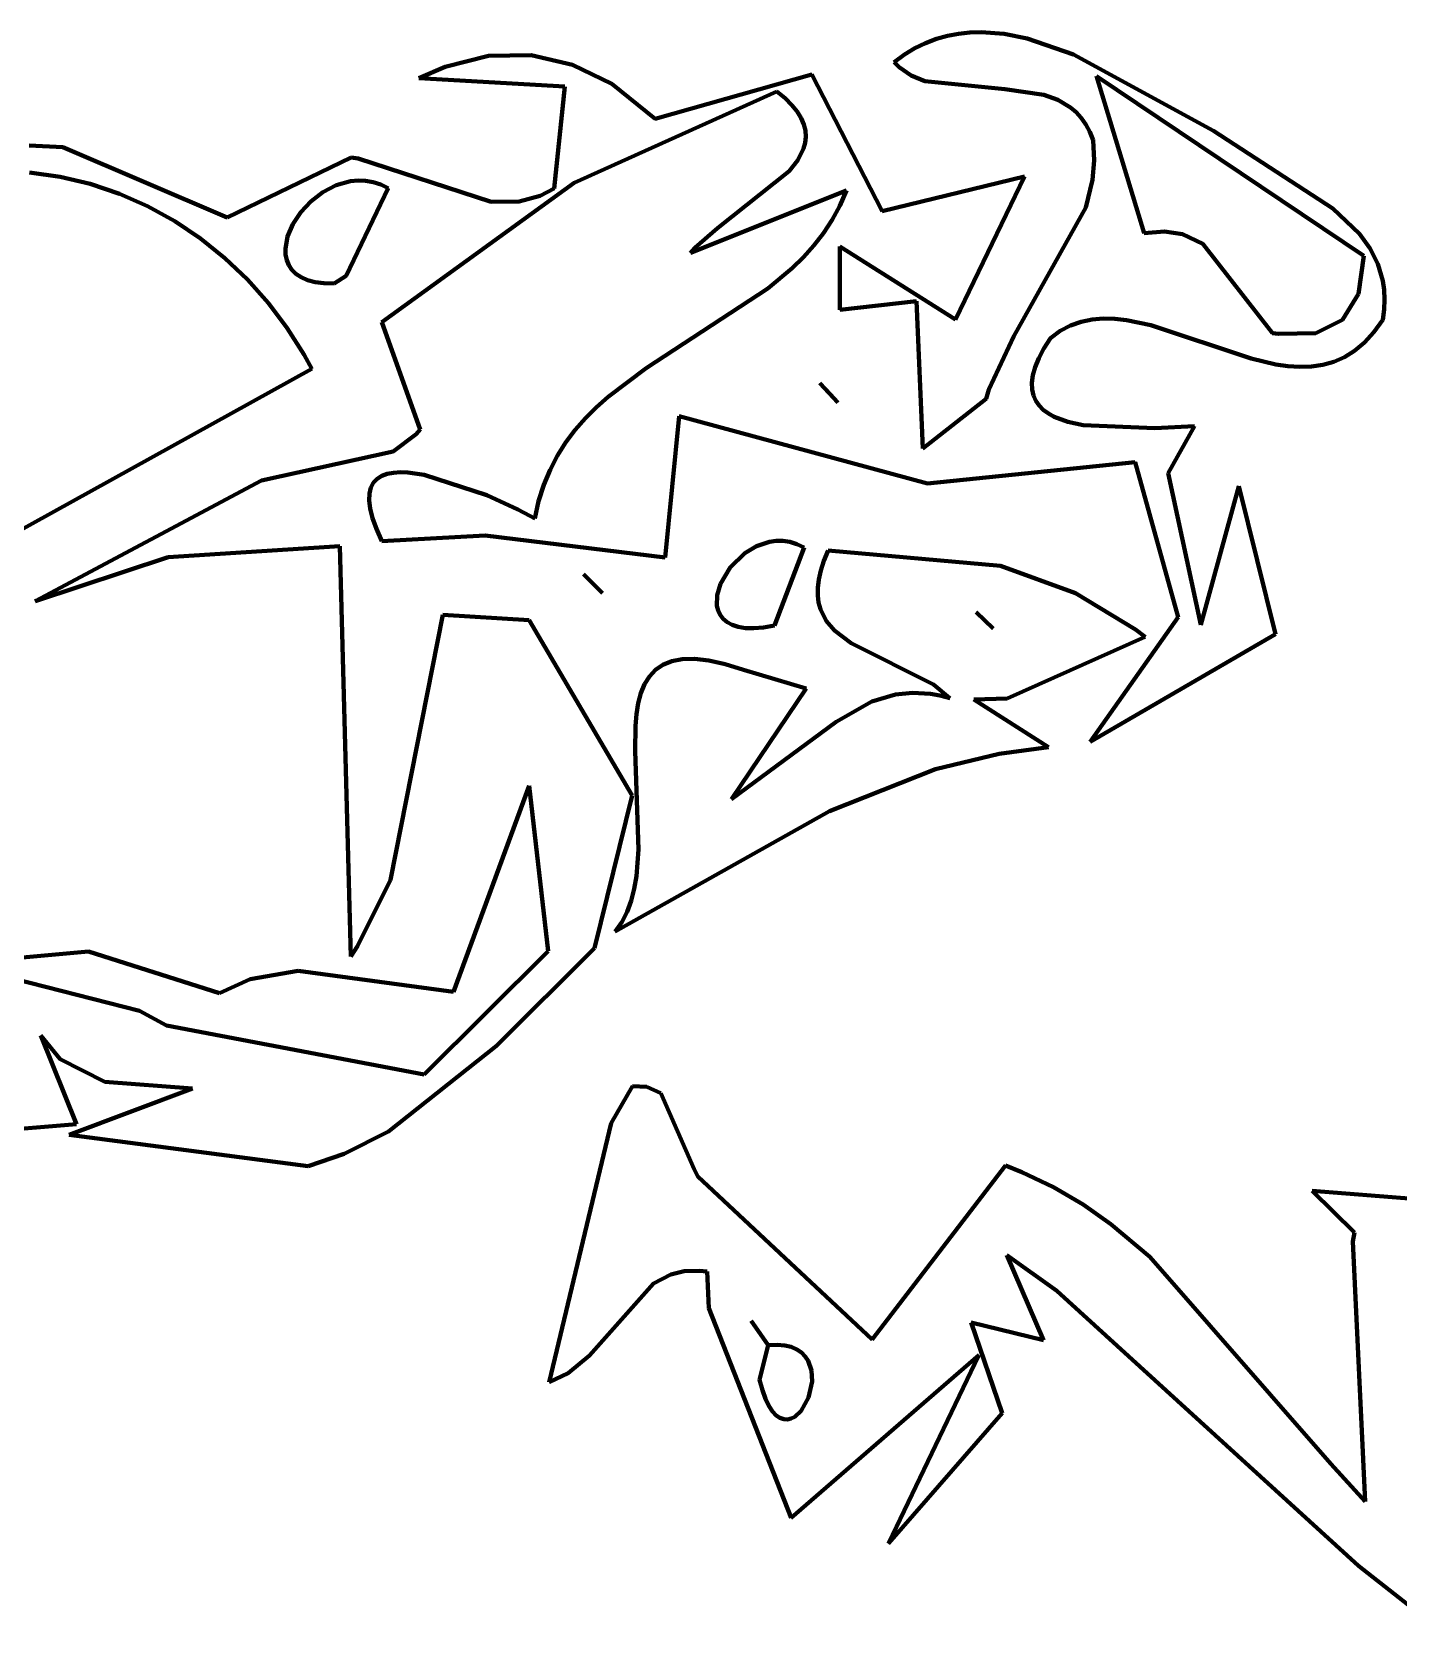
# Model space of a CAD drawing. Header units: millimetres. Extents: x 0 to 10.4, y 0 to 8.2.
# Drawn here: x 9.179 to 9.669, y 7.212 to 7.789 of the extents above; entities that cross this region are included whole.
import ezdxf

# ---------------------------------------------------------------- set-up
doc = ezdxf.new("R2010")
doc.units = ezdxf.units.MM
for name, color, linetype, lineweight in [('color#000000ff', 7, 'CONTINUOUS', 100), ('color#929292ff', 7, 'CONTINUOUS', 100), ('color#ffffffff', 7, 'CONTINUOUS', 100)]:
    doc.layers.add(name, color=color, linetype=linetype, lineweight=lineweight)

msp = doc.modelspace()

# ---------------------------------------------------------------- linework, layer by layer
at = {"layer": 'color#000000ff'}
for p, q in [((9.49526, 7.78322), (9.4991, 7.78509)), ((9.4991, 7.78509), (9.503, 7.78656)), ((9.503, 7.78656), (9.50695, 7.78767)), ((9.50695, 7.78767), (9.51094, 7.78843)), ((9.51094, 7.78843), (9.51498, 7.78886)), ((9.51498, 7.78886), (9.51905, 7.78897)), ((9.51905, 7.78897), (9.52727, 7.78834)), ((9.52727, 7.78834), (9.53555, 7.78669)), ((9.53555, 7.78669), (9.55215, 7.78096)), ((9.32688, 7.7766), (9.34249, 7.78047)), ((9.34249, 7.78047), (9.35778, 7.78068)), ((9.35778, 7.78068), (9.37255, 7.77732)), ((9.48777, 7.77823), (9.49148, 7.78094)), ((9.48967, 7.77638), (9.48777, 7.77823)), ((9.49148, 7.78094), (9.49526, 7.78322)), ((9.55215, 7.78096), (9.6023, 7.75356)), ((9.31744, 7.77247), (9.32688, 7.7766)), ((9.36982, 7.76951), (9.31744, 7.77247)), ((9.37255, 7.77732), (9.3866, 7.77051)), ((9.40222, 7.7579), (9.45833, 7.77386)), ((9.45833, 7.77386), (9.48357, 7.7248)), ((9.49395, 7.77346), (9.48967, 7.77638)), ((9.49879, 7.77146), (9.49395, 7.77346)), ((9.56035, 7.77325), (9.57747, 7.71695)), ((9.65614, 7.7088), (9.56035, 7.77325)), ((9.36602, 7.73294), (9.36982, 7.76951)), ((9.44575, 7.76775), (9.37315, 7.73497)), ((9.3866, 7.77051), (9.40222, 7.7579)), ((9.44872, 7.76528), (9.44575, 7.76775)), ((9.52744, 7.76851), (9.49879, 7.77146)), ((9.5415, 7.7665), (9.52744, 7.76851)), ((9.54651, 7.76468), (9.5415, 7.7665)), ((9.45116, 7.76287), (9.44872, 7.76528)), ((9.45308, 7.7605), (9.45116, 7.76287)), ((9.45451, 7.75819), (9.45308, 7.7605)), ((9.55099, 7.76198), (9.54651, 7.76468)), ((9.55301, 7.76025), (9.55099, 7.76198)), ((9.55484, 7.75823), (9.55301, 7.76025)), ((9.45549, 7.75591), (9.45451, 7.75819)), ((9.45604, 7.75369), (9.45549, 7.75591)), ((9.5565, 7.75591), (9.55484, 7.75823)), ((9.55794, 7.75325), (9.5565, 7.75591)), ((9.45538, 7.74724), (9.45595, 7.74935)), ((9.45595, 7.74935), (9.45618, 7.7515)), ((9.45618, 7.7515), (9.45604, 7.75369)), ((9.55918, 7.75023), (9.55794, 7.75325)), ((9.55954, 7.74303), (9.55918, 7.75023)), ((9.6023, 7.75356), (9.64509, 7.7258)), ((9.17784, 7.7484), (9.18985, 7.74771)), ((9.18985, 7.74771), (9.24882, 7.72257)), ((9.24882, 7.72257), (9.29322, 7.74409)), ((9.29322, 7.74409), (9.29572, 7.74366)), ((9.29572, 7.74366), (9.34341, 7.72819)), ((9.4502, 7.73913), (9.45331, 7.74312)), ((9.45331, 7.74312), (9.45538, 7.74724)), ((9.55894, 7.7361), (9.55954, 7.74303)), ((9.18891, 7.73716), (9.17789, 7.73867)), ((9.19969, 7.73461), (9.18891, 7.73716)), ((9.42454, 7.71873), (9.4502, 7.73913)), ((9.48357, 7.7248), (9.53454, 7.7373)), ((9.53454, 7.7373), (9.50981, 7.68594)), ((9.21016, 7.73106), (9.19969, 7.73461)), ((9.28307, 7.73164), (9.27879, 7.72832)), ((9.28786, 7.73414), (9.28307, 7.73164)), ((9.29301, 7.73558), (9.28786, 7.73414)), ((9.29138, 7.70159), (9.3065, 7.73305)), ((9.29567, 7.73583), (9.29301, 7.73558)), ((9.29837, 7.73573), (9.29567, 7.73583)), ((9.30109, 7.73525), (9.29837, 7.73573)), ((9.3038, 7.73437), (9.30109, 7.73525)), ((9.3065, 7.73305), (9.3038, 7.73437)), ((9.37315, 7.73497), (9.30416, 7.68498)), ((9.36099, 7.73037), (9.36602, 7.73294)), ((9.4708, 7.73218), (9.41487, 7.70984)), ((9.46841, 7.72676), (9.4708, 7.73218)), ((9.5565, 7.72614), (9.55894, 7.7361)), ((9.22027, 7.72657), (9.21016, 7.73106)), ((9.22998, 7.7212), (9.22027, 7.72657)), ((9.27879, 7.72832), (9.27517, 7.7244)), ((9.34341, 7.72819), (9.35346, 7.72828)), ((9.35346, 7.72828), (9.36099, 7.73037)), ((9.46563, 7.72169), (9.46841, 7.72676)), ((9.53067, 7.67997), (9.5565, 7.72614)), ((9.64509, 7.7258), (9.65459, 7.71668)), ((9.23921, 7.71499), (9.22998, 7.7212)), ((9.27234, 7.72011), (9.27046, 7.71568)), ((9.27517, 7.7244), (9.27234, 7.72011)), ((9.46249, 7.71694), (9.46563, 7.72169)), ((9.24791, 7.708), (9.23921, 7.71499)), ((9.27046, 7.71568), (9.26967, 7.71133)), ((9.41642, 7.71162), (9.42454, 7.71873)), ((9.45904, 7.71248), (9.46249, 7.71694)), ((9.57747, 7.71695), (9.58476, 7.71755)), ((9.58476, 7.71755), (9.59116, 7.71655)), ((9.59116, 7.71655), (9.59851, 7.71315)), ((9.65459, 7.71668), (9.6583, 7.71155)), ((9.26967, 7.71133), (9.26972, 7.70926)), ((9.26972, 7.70926), (9.27011, 7.7073)), ((9.41487, 7.70984), (9.41642, 7.71162)), ((9.45529, 7.7083), (9.45904, 7.71248)), ((9.46839, 7.71221), (9.46832, 7.68941)), ((9.50981, 7.68594), (9.46839, 7.71221)), ((9.59851, 7.71315), (9.62341, 7.6811)), ((9.65422, 7.69514), (9.65614, 7.7088)), ((9.6583, 7.71155), (9.66113, 7.70596)), ((9.25604, 7.70029), (9.24791, 7.708)), ((9.27011, 7.7073), (9.27084, 7.70547)), ((9.27084, 7.70547), (9.27193, 7.70381)), ((9.27193, 7.70381), (9.2734, 7.70234)), ((9.44261, 7.69704), (9.45128, 7.70434)), ((9.45128, 7.70434), (9.45529, 7.7083)), ((9.66113, 7.70596), (9.66294, 7.69985)), ((9.26354, 7.69189), (9.25604, 7.70029)), ((9.2734, 7.70234), (9.27527, 7.7011)), ((9.27527, 7.7011), (9.27756, 7.7001)), ((9.27756, 7.7001), (9.28029, 7.69938)), ((9.28029, 7.69938), (9.28347, 7.69897)), ((9.28347, 7.69897), (9.28712, 7.6989)), ((9.28712, 7.6989), (9.29138, 7.70159)), ((9.39892, 7.66856), (9.44261, 7.69704)), ((9.66294, 7.69985), (9.66341, 7.69658)), ((9.27034, 7.68288), (9.26354, 7.69189)), ((9.46832, 7.68941), (9.49586, 7.69258)), ((9.49586, 7.69258), (9.49805, 7.63976)), ((9.64849, 7.68592), (9.65422, 7.69514)), ((9.66341, 7.69658), (9.66358, 7.69316)), ((9.66358, 7.69316), (9.66342, 7.68958)), ((9.55874, 7.686), (9.55482, 7.68518)), ((9.56278, 7.68634), (9.55874, 7.686)), ((9.56692, 7.68625), (9.56278, 7.68634)), ((9.57115, 7.68579), (9.56692, 7.68625)), ((9.57983, 7.68394), (9.57115, 7.68579)), ((9.63896, 7.68113), (9.64849, 7.68592)), ((9.66292, 7.68584), (9.65973, 7.68141)), ((9.66342, 7.68958), (9.66292, 7.68584)), ((9.2764, 7.67329), (9.27034, 7.68288)), ((9.30416, 7.68498), (9.31796, 7.6466)), ((9.52177, 7.66084), (9.53067, 7.67997)), ((9.54737, 7.6819), (9.54387, 7.67933)), ((9.55103, 7.68383), (9.54737, 7.6819)), ((9.55482, 7.68518), (9.55103, 7.68383)), ((9.61582, 7.67196), (9.57983, 7.68394)), ((9.62341, 7.6811), (9.62563, 7.68079)), ((9.62563, 7.68079), (9.63896, 7.68113)), ((9.65973, 7.68141), (9.65637, 7.67775)), ((9.54152, 7.67556), (9.5397, 7.6721)), ((9.54387, 7.67933), (9.54152, 7.67556)), ((9.65284, 7.67481), (9.64917, 7.67253)), ((9.65637, 7.67775), (9.65284, 7.67481)), ((9.13819, 7.59026), (9.27913, 7.6683)), ((9.27913, 7.6683), (9.2764, 7.67329)), ((9.38529, 7.65831), (9.39892, 7.66856)), ((9.5384, 7.66891), (9.53757, 7.666)), ((9.5397, 7.6721), (9.5384, 7.66891)), ((9.62465, 7.66988), (9.61582, 7.67196)), ((9.62897, 7.66927), (9.62465, 7.66988)), ((9.63321, 7.66901), (9.62897, 7.66927)), ((9.63737, 7.66915), (9.63321, 7.66901)), ((9.64142, 7.66975), (9.63737, 7.66915)), ((9.64536, 7.67086), (9.64142, 7.66975)), ((9.64917, 7.67253), (9.64536, 7.67086)), ((9.46121, 7.66317), (9.46498, 7.65911)), ((9.46762, 7.65627), (9.46121, 7.66317)), ((9.53757, 7.666), (9.53721, 7.66334)), ((9.53721, 7.66334), (9.53727, 7.66094)), ((9.38113, 7.65456), (9.38529, 7.65831)), ((9.46498, 7.65911), (9.46762, 7.65627)), ((9.49805, 7.63976), (9.52076, 7.6575)), ((9.52076, 7.6575), (9.52177, 7.66084)), ((9.53727, 7.66094), (9.53774, 7.65878)), ((9.53774, 7.65878), (9.53858, 7.65684)), ((9.53858, 7.65684), (9.53977, 7.65511)), ((9.37719, 7.65061), (9.38113, 7.65456)), ((9.41072, 7.65138), (9.4058, 7.60066)), ((9.49976, 7.62721), (9.41072, 7.65138)), ((9.53977, 7.65511), (9.54128, 7.65359)), ((9.54128, 7.65359), (9.54309, 7.65226)), ((9.54309, 7.65226), (9.54516, 7.65111)), ((9.54516, 7.65111), (9.55001, 7.6493)), ((9.31651, 7.64492), (9.30822, 7.63866)), ((9.31796, 7.6466), (9.31651, 7.64492)), ((9.37018, 7.64196), (9.37354, 7.64641)), ((9.37354, 7.64641), (9.37719, 7.65061)), ((9.55001, 7.6493), (9.55561, 7.64807)), ((9.55561, 7.64807), (9.58121, 7.64708)), ((9.58121, 7.64708), (9.59545, 7.64776)), ((9.59545, 7.64776), (9.58602, 7.63088)), ((9.36715, 7.6372), (9.37018, 7.64196)), ((9.30822, 7.63866), (9.26113, 7.62825)), ((9.36449, 7.63213), (9.36715, 7.6372)), ((9.57418, 7.6348), (9.49976, 7.62721)), ((9.58964, 7.57929), (9.57418, 7.6348)), ((9.26113, 7.62825), (9.17991, 7.58502)), ((9.30126, 7.62752), (9.30257, 7.62889)), ((9.30257, 7.62889), (9.30422, 7.62993)), ((9.30422, 7.62993), (9.30617, 7.63065)), ((9.30617, 7.63065), (9.30839, 7.63108)), ((9.30839, 7.63108), (9.31085, 7.63124)), ((9.31085, 7.63124), (9.31353, 7.63116)), ((9.31353, 7.63116), (9.31938, 7.63034)), ((9.31938, 7.63034), (9.34181, 7.62301)), ((9.36222, 7.6267), (9.36449, 7.63213)), ((9.58602, 7.63088), (9.59771, 7.57648)), ((9.29967, 7.62114), (9.29978, 7.62366)), ((9.29978, 7.62366), (9.30032, 7.62578)), ((9.30032, 7.62578), (9.30126, 7.62752)), ((9.34181, 7.62301), (9.35297, 7.61788)), ((9.36038, 7.6209), (9.36222, 7.6267)), ((9.59771, 7.57648), (9.61136, 7.62623)), ((9.61136, 7.62623), (9.62444, 7.57321)), ((9.30002, 7.61819), (9.29967, 7.62114)), ((9.30087, 7.61478), (9.30002, 7.61819)), ((9.35297, 7.61788), (9.35728, 7.61564)), ((9.359, 7.61469), (9.36038, 7.6209)), ((9.30225, 7.61091), (9.30087, 7.61478)), ((9.30418, 7.60654), (9.30225, 7.61091)), ((9.35728, 7.61564), (9.359, 7.61469)), ((9.22763, 7.60076), (9.28919, 7.60477)), ((9.28919, 7.60477), (9.29304, 7.45762)), ((9.3412, 7.6086), (9.30418, 7.60654)), ((9.4058, 7.60066), (9.3412, 7.6086)), ((9.4343, 7.60218), (9.43849, 7.6047)), ((9.43849, 7.6047), (9.44309, 7.60625)), ((9.44309, 7.60625), (9.44551, 7.60659)), ((9.44551, 7.60659), (9.44797, 7.60659)), ((9.44797, 7.60659), (9.45048, 7.60624)), ((9.45048, 7.60624), (9.453, 7.60549)), ((9.453, 7.60549), (9.45553, 7.60431)), ((9.17991, 7.58502), (9.22763, 7.60076)), ((9.4291, 7.59709), (9.4343, 7.60218)), ((9.45553, 7.60431), (9.44492, 7.57628)), ((9.46155, 7.59601), (9.46268, 7.59948)), ((9.46268, 7.59948), (9.46421, 7.60321)), ((9.46421, 7.60321), (9.52595, 7.59769)), ((9.37651, 7.59466), (9.38326, 7.5879)), ((9.38176, 7.5894), (9.37651, 7.59466)), ((9.42559, 7.59118), (9.4291, 7.59709)), ((9.46082, 7.5928), (9.46155, 7.59601)), ((9.52595, 7.59769), (9.55284, 7.58792)), ((9.38326, 7.5879), (9.38176, 7.5894)), ((9.42432, 7.58339), (9.42441, 7.58717)), ((9.42441, 7.58717), (9.42559, 7.59118)), ((9.46045, 7.58708), (9.46046, 7.58983)), ((9.46046, 7.58983), (9.46082, 7.5928)), ((9.55284, 7.58792), (9.57436, 7.57486)), ((9.42473, 7.58166), (9.42432, 7.58339)), ((9.42546, 7.58007), (9.42473, 7.58166)), ((9.46076, 7.58454), (9.46045, 7.58708)), ((9.46138, 7.58219), (9.46076, 7.58454)), ((9.46344, 7.57802), (9.46138, 7.58219)), ((9.30731, 7.48514), (9.32608, 7.58014)), ((9.32608, 7.58014), (9.35699, 7.57825)), ((9.35699, 7.57825), (9.39398, 7.51535)), ((9.42653, 7.57866), (9.42546, 7.58007)), ((9.42795, 7.57746), (9.42653, 7.57866)), ((9.42975, 7.5765), (9.42795, 7.57746)), ((9.43193, 7.5758), (9.42975, 7.5765)), ((9.43453, 7.5754), (9.43193, 7.5758)), ((9.441, 7.57561), (9.43755, 7.57533)), ((9.44492, 7.57628), (9.441, 7.57561)), ((9.46645, 7.57445), (9.46344, 7.57802)), ((9.51726, 7.58109), (9.52334, 7.57517)), ((9.52334, 7.57517), (9.51726, 7.58109)), ((9.55809, 7.53461), (9.58964, 7.57929)), ((9.43755, 7.57533), (9.43453, 7.5754)), ((9.47238, 7.56998), (9.46645, 7.57445)), ((9.5019, 7.55515), (9.47238, 7.56998)), ((9.57778, 7.57221), (9.52837, 7.55015)), ((9.62444, 7.57321), (9.55809, 7.53461)), ((9.57436, 7.57486), (9.57778, 7.57221)), ((9.40811, 7.56352), (9.4119, 7.56422)), ((9.4119, 7.56422), (9.41632, 7.5643)), ((9.41632, 7.5643), (9.42143, 7.56371)), ((9.40009, 7.55807), (9.40225, 7.5604)), ((9.40225, 7.5604), (9.40491, 7.56223)), ((9.40491, 7.56223), (9.40811, 7.56352)), ((9.42143, 7.56371), (9.42726, 7.56241)), ((9.42726, 7.56241), (9.43387, 7.56037)), ((9.43387, 7.56037), (9.45629, 7.5537)), ((9.39708, 7.55208), (9.39838, 7.55528)), ((9.39838, 7.55528), (9.40009, 7.55807)), ((9.45629, 7.5537), (9.42954, 7.51402)), ((9.50778, 7.55024), (9.5019, 7.55515)), ((9.3955, 7.54457), (9.39613, 7.54849)), ((9.39613, 7.54849), (9.39708, 7.55208)), ((9.46703, 7.54172), (9.47986, 7.54907)), ((9.47986, 7.54907), (9.4883, 7.55156)), ((9.4883, 7.55156), (9.49436, 7.55216)), ((9.49436, 7.55216), (9.50084, 7.55176)), ((9.50084, 7.55176), (9.50424, 7.55115)), ((9.50424, 7.55115), (9.50778, 7.55024)), ((9.52837, 7.55015), (9.51639, 7.54983)), ((9.51639, 7.54983), (9.54313, 7.5327)), ((9.39514, 7.54036), (9.3955, 7.54457)), ((9.42954, 7.51402), (9.46703, 7.54172)), ((9.39502, 7.53121), (9.39514, 7.54036)), ((9.3962, 7.496), (9.39502, 7.53121)), ((9.52547, 7.53032), (9.50269, 7.52475)), ((9.54313, 7.5327), (9.52547, 7.53032)), ((9.50269, 7.52475), (9.46462, 7.50977)), ((9.35702, 7.51878), (9.32992, 7.44498)), ((9.36378, 7.45956), (9.35702, 7.51878)), ((9.39398, 7.51535), (9.38043, 7.4606)), ((9.46462, 7.50977), (9.3878, 7.46664)), ((9.39547, 7.4864), (9.3962, 7.496)), ((9.29546, 7.4614), (9.30731, 7.48514)), ((9.3947, 7.48188), (9.39547, 7.4864)), ((9.3921, 7.47361), (9.39359, 7.4776)), ((9.39359, 7.4776), (9.3947, 7.48188)), ((9.39019, 7.46994), (9.3921, 7.47361)), ((9.3878, 7.46664), (9.39019, 7.46994)), ((9.29304, 7.45762), (9.29546, 7.4614)), ((9.38043, 7.4606), (9.34528, 7.42559)), ((9.1991, 7.45941), (9.16885, 7.45664)), ((9.24604, 7.44453), (9.1991, 7.45941)), ((9.31937, 7.41534), (9.36378, 7.45956)), ((9.16672, 7.45107), (9.21731, 7.43813)), ((9.25707, 7.44954), (9.24604, 7.44453)), ((9.27422, 7.45246), (9.25707, 7.44954)), ((9.32992, 7.44498), (9.27422, 7.45246)), ((9.21731, 7.43813), (9.22709, 7.43297)), ((9.22709, 7.43297), (9.31937, 7.41534)), ((9.18895, 7.42081), (9.18196, 7.42928)), ((9.18196, 7.42928), (9.19473, 7.39759)), ((9.34528, 7.42559), (9.30661, 7.39494)), ((9.20496, 7.41278), (9.18895, 7.42081)), ((9.19218, 7.39374), (9.23638, 7.41031)), ((9.23638, 7.41031), (9.20496, 7.41278)), ((9.38645, 7.39785), (9.39407, 7.41119)), ((9.39407, 7.41119), (9.39915, 7.41094)), ((9.39915, 7.41094), (9.40425, 7.40863)), ((9.40425, 7.40863), (9.41615, 7.38139)), ((9.19473, 7.39759), (9.10424, 7.38987)), ((9.36413, 7.30503), (9.38645, 7.39785)), ((9.27776, 7.3825), (9.19218, 7.39374)), ((9.30661, 7.39494), (9.29065, 7.38692)), ((9.29065, 7.38692), (9.27776, 7.3825)), ((9.41615, 7.38139), (9.41743, 7.37884)), ((9.47999, 7.32032), (9.52768, 7.38271)), ((9.52768, 7.38271), (9.53362, 7.38037)), ((9.53362, 7.38037), (9.54493, 7.37498)), ((9.41743, 7.37884), (9.47999, 7.32032)), ((9.54493, 7.37498), (9.55553, 7.36873)), ((9.65287, 7.35877), (9.63759, 7.37369)), ((9.63759, 7.37369), (9.6738, 7.37077)), ((9.55553, 7.36873), (9.56551, 7.36171)), ((9.56551, 7.36171), (9.57947, 7.34997)), ((9.65219, 7.35547), (9.65287, 7.35877)), ((9.54609, 7.3378), (9.52823, 7.35065)), ((9.52823, 7.35065), (9.5414, 7.32008)), ((9.65669, 7.26229), (9.65219, 7.35547)), ((9.41789, 7.34502), (9.41253, 7.3448)), ((9.42083, 7.34474), (9.41789, 7.34502)), ((9.57947, 7.34997), (9.64427, 7.27578)), ((9.40154, 7.34042), (9.37858, 7.31466)), ((9.40776, 7.34364), (9.40154, 7.34042)), ((9.41253, 7.3448), (9.40776, 7.34364)), ((9.42144, 7.33163), (9.42083, 7.34474)), ((9.6542, 7.23921), (9.54609, 7.3378)), ((9.45089, 7.25639), (9.42144, 7.33163)), ((9.44103, 7.32067), (9.43658, 7.327)), ((9.43658, 7.327), (9.43714, 7.32621)), ((9.43714, 7.32621), (9.4427, 7.31829)), ((9.5414, 7.32008), (9.51548, 7.32651)), ((9.51548, 7.32651), (9.52657, 7.29397)), ((9.4427, 7.31829), (9.43958, 7.30593)), ((9.4427, 7.31829), (9.44103, 7.32067)), ((9.44585, 7.31847), (9.4427, 7.31829)), ((9.44859, 7.31826), (9.44585, 7.31847)), ((9.45095, 7.3177), (9.44859, 7.31826)), ((9.45296, 7.31683), (9.45095, 7.3177)), ((9.45461, 7.3157), (9.45296, 7.31683)), ((9.37858, 7.31466), (9.37098, 7.30829)), ((9.5182, 7.3147), (9.45089, 7.25639)), ((9.45595, 7.31433), (9.45461, 7.3157)), ((9.45698, 7.31277), (9.45595, 7.31433)), ((9.45819, 7.30921), (9.45698, 7.31277)), ((9.48578, 7.24724), (9.5182, 7.3147)), ((9.37098, 7.30829), (9.36413, 7.30503)), ((9.43958, 7.30593), (9.44061, 7.30217)), ((9.45716, 7.29956), (9.4584, 7.30533)), ((9.4584, 7.30533), (9.45819, 7.30921)), ((9.44061, 7.30217), (9.44174, 7.29905)), ((9.44174, 7.29905), (9.44295, 7.29654)), ((9.4545, 7.29477), (9.45716, 7.29956)), ((9.44295, 7.29654), (9.44423, 7.29459)), ((9.44423, 7.29459), (9.44555, 7.29317)), ((9.44555, 7.29317), (9.4469, 7.29224)), ((9.45218, 7.29263), (9.4545, 7.29477)), ((9.52657, 7.29397), (9.48578, 7.24724)), ((9.4469, 7.29224), (9.44825, 7.29176)), ((9.44825, 7.29176), (9.4496, 7.29169)), ((9.4496, 7.29169), (9.45091, 7.29199)), ((9.45091, 7.29199), (9.45218, 7.29263)), ((9.64427, 7.27578), (9.65669, 7.26229)), ((9.68878, 7.212), (9.6542, 7.23921))]:
    msp.add_line(p, q, dxfattribs=at)
at = {"layer": 'color#929292ff'}
for p, q in [((9.51726, 7.58109), (9.52334, 7.57517)), ((9.52334, 7.57517), (9.51726, 7.58109)), ((9.32992, 7.44498), (9.35702, 7.51878)), ((9.35702, 7.51878), (9.36378, 7.45956)), ((9.16885, 7.45664), (9.1991, 7.45941)), ((9.1991, 7.45941), (9.24604, 7.44453)), ((9.36378, 7.45956), (9.31937, 7.41534)), ((9.21731, 7.43813), (9.16672, 7.45107)), ((9.24604, 7.44453), (9.25707, 7.44954)), ((9.25707, 7.44954), (9.27422, 7.45246)), ((9.27422, 7.45246), (9.32992, 7.44498)), ((9.22709, 7.43297), (9.21731, 7.43813)), ((9.31937, 7.41534), (9.22709, 7.43297)), ((9.43714, 7.32621), (9.43658, 7.327)), ((9.43658, 7.327), (9.44103, 7.32067)), ((9.4427, 7.31829), (9.43714, 7.32621)), ((9.43958, 7.30593), (9.4427, 7.31829)), ((9.44103, 7.32067), (9.4427, 7.31829)), ((9.4427, 7.31829), (9.44585, 7.31847)), ((9.44585, 7.31847), (9.44859, 7.31826)), ((9.44859, 7.31826), (9.45095, 7.3177)), ((9.45095, 7.3177), (9.45296, 7.31683)), ((9.45296, 7.31683), (9.45461, 7.3157)), ((9.45461, 7.3157), (9.45595, 7.31433)), ((9.45595, 7.31433), (9.45698, 7.31277)), ((9.45698, 7.31277), (9.45819, 7.30921)), ((9.44061, 7.30217), (9.43958, 7.30593)), ((9.4584, 7.30533), (9.45716, 7.29956)), ((9.45819, 7.30921), (9.4584, 7.30533)), ((9.44174, 7.29905), (9.44061, 7.30217)), ((9.44295, 7.29654), (9.44174, 7.29905)), ((9.45716, 7.29956), (9.4545, 7.29477)), ((9.44423, 7.29459), (9.44295, 7.29654)), ((9.44555, 7.29317), (9.44423, 7.29459)), ((9.4469, 7.29224), (9.44555, 7.29317)), ((9.4545, 7.29477), (9.45218, 7.29263)), ((9.44825, 7.29176), (9.4469, 7.29224)), ((9.4496, 7.29169), (9.44825, 7.29176)), ((9.45091, 7.29199), (9.4496, 7.29169)), ((9.45218, 7.29263), (9.45091, 7.29199))]:
    msp.add_line(p, q, dxfattribs=at)
at = {"layer": 'color#ffffffff'}
for p, q in [((9.4991, 7.78509), (9.49526, 7.78322)), ((9.503, 7.78656), (9.4991, 7.78509)), ((9.50695, 7.78767), (9.503, 7.78656)), ((9.51094, 7.78843), (9.50695, 7.78767)), ((9.51498, 7.78886), (9.51094, 7.78843)), ((9.51905, 7.78897), (9.51498, 7.78886)), ((9.52727, 7.78834), (9.51905, 7.78897)), ((9.53555, 7.78669), (9.52727, 7.78834)), ((9.55215, 7.78096), (9.53555, 7.78669)), ((9.34249, 7.78047), (9.32688, 7.7766)), ((9.35778, 7.78068), (9.34249, 7.78047)), ((9.37255, 7.77732), (9.35778, 7.78068)), ((9.49148, 7.78094), (9.48777, 7.77823)), ((9.48777, 7.77823), (9.48967, 7.77638)), ((9.49526, 7.78322), (9.49148, 7.78094)), ((9.6023, 7.75356), (9.55215, 7.78096)), ((9.32688, 7.7766), (9.31744, 7.77247)), ((9.31744, 7.77247), (9.36982, 7.76951)), ((9.3866, 7.77051), (9.37255, 7.77732)), ((9.45833, 7.77386), (9.40222, 7.7579)), ((9.48357, 7.7248), (9.45833, 7.77386)), ((9.48967, 7.77638), (9.49395, 7.77346)), ((9.49395, 7.77346), (9.49879, 7.77146)), ((9.56035, 7.77325), (9.65614, 7.7088)), ((9.57747, 7.71695), (9.56035, 7.77325)), ((9.36982, 7.76951), (9.36602, 7.73294)), ((9.37315, 7.73497), (9.44575, 7.76775)), ((9.40222, 7.7579), (9.3866, 7.77051)), ((9.44575, 7.76775), (9.44872, 7.76528)), ((9.49879, 7.77146), (9.52744, 7.76851)), ((9.52744, 7.76851), (9.5415, 7.7665)), ((9.5415, 7.7665), (9.54651, 7.76468)), ((9.44872, 7.76528), (9.45116, 7.76287)), ((9.45116, 7.76287), (9.45308, 7.7605)), ((9.45308, 7.7605), (9.45451, 7.75819)), ((9.54651, 7.76468), (9.55099, 7.76198)), ((9.55099, 7.76198), (9.55301, 7.76025)), ((9.55301, 7.76025), (9.55484, 7.75823)), ((9.45451, 7.75819), (9.45549, 7.75591)), ((9.45549, 7.75591), (9.45604, 7.75369)), ((9.55484, 7.75823), (9.5565, 7.75591)), ((9.5565, 7.75591), (9.55794, 7.75325)), ((9.45595, 7.74935), (9.45538, 7.74724)), ((9.45618, 7.7515), (9.45595, 7.74935)), ((9.45604, 7.75369), (9.45618, 7.7515)), ((9.55794, 7.75325), (9.55918, 7.75023)), ((9.55918, 7.75023), (9.55954, 7.74303)), ((9.64509, 7.7258), (9.6023, 7.75356)), ((9.18985, 7.74771), (9.17784, 7.7484)), ((9.24882, 7.72257), (9.18985, 7.74771)), ((9.29322, 7.74409), (9.24882, 7.72257)), ((9.29572, 7.74366), (9.29322, 7.74409)), ((9.34341, 7.72819), (9.29572, 7.74366)), ((9.45331, 7.74312), (9.4502, 7.73913)), ((9.45538, 7.74724), (9.45331, 7.74312)), ((9.55954, 7.74303), (9.55894, 7.7361)), ((9.17789, 7.73867), (9.18891, 7.73716)), ((9.18891, 7.73716), (9.19969, 7.73461)), ((9.4502, 7.73913), (9.42454, 7.71873)), ((9.53454, 7.7373), (9.48357, 7.7248)), ((9.50981, 7.68594), (9.53454, 7.7373)), ((9.19969, 7.73461), (9.21016, 7.73106)), ((9.27879, 7.72832), (9.28307, 7.73164)), ((9.28307, 7.73164), (9.28786, 7.73414)), ((9.28786, 7.73414), (9.29301, 7.73558)), ((9.3065, 7.73305), (9.29138, 7.70159)), ((9.29301, 7.73558), (9.29567, 7.73583)), ((9.29567, 7.73583), (9.29837, 7.73573)), ((9.29837, 7.73573), (9.30109, 7.73525)), ((9.30109, 7.73525), (9.3038, 7.73437)), ((9.3038, 7.73437), (9.3065, 7.73305)), ((9.30416, 7.68498), (9.37315, 7.73497)), ((9.36602, 7.73294), (9.36099, 7.73037)), ((9.41487, 7.70984), (9.4708, 7.73218)), ((9.4708, 7.73218), (9.46841, 7.72676)), ((9.55894, 7.7361), (9.5565, 7.72614)), ((9.21016, 7.73106), (9.22027, 7.72657)), ((9.22027, 7.72657), (9.22998, 7.7212)), ((9.27517, 7.7244), (9.27879, 7.72832)), ((9.35346, 7.72828), (9.34341, 7.72819)), ((9.36099, 7.73037), (9.35346, 7.72828)), ((9.46841, 7.72676), (9.46563, 7.72169)), ((9.5565, 7.72614), (9.53067, 7.67997)), ((9.65459, 7.71668), (9.64509, 7.7258)), ((9.22998, 7.7212), (9.23921, 7.71499)), ((9.27046, 7.71568), (9.27234, 7.72011)), ((9.27234, 7.72011), (9.27517, 7.7244)), ((9.46563, 7.72169), (9.46249, 7.71694)), ((9.23921, 7.71499), (9.24791, 7.708)), ((9.26967, 7.71133), (9.27046, 7.71568)), ((9.42454, 7.71873), (9.41642, 7.71162)), ((9.46249, 7.71694), (9.45904, 7.71248)), ((9.58476, 7.71755), (9.57747, 7.71695)), ((9.59116, 7.71655), (9.58476, 7.71755)), ((9.59851, 7.71315), (9.59116, 7.71655)), ((9.6583, 7.71155), (9.65459, 7.71668)), ((9.26972, 7.70926), (9.26967, 7.71133)), ((9.27011, 7.7073), (9.26972, 7.70926)), ((9.41642, 7.71162), (9.41487, 7.70984)), ((9.45904, 7.71248), (9.45529, 7.7083)), ((9.46832, 7.68941), (9.46839, 7.71221)), ((9.46839, 7.71221), (9.50981, 7.68594)), ((9.62341, 7.6811), (9.59851, 7.71315)), ((9.65614, 7.7088), (9.65422, 7.69514)), ((9.66113, 7.70596), (9.6583, 7.71155)), ((9.24791, 7.708), (9.25604, 7.70029)), ((9.27084, 7.70547), (9.27011, 7.7073)), ((9.27193, 7.70381), (9.27084, 7.70547)), ((9.2734, 7.70234), (9.27193, 7.70381)), ((9.45128, 7.70434), (9.44261, 7.69704)), ((9.45529, 7.7083), (9.45128, 7.70434)), ((9.66294, 7.69985), (9.66113, 7.70596)), ((9.25604, 7.70029), (9.26354, 7.69189)), ((9.27527, 7.7011), (9.2734, 7.70234)), ((9.27756, 7.7001), (9.27527, 7.7011)), ((9.28029, 7.69938), (9.27756, 7.7001)), ((9.28347, 7.69897), (9.28029, 7.69938)), ((9.28712, 7.6989), (9.28347, 7.69897)), ((9.29138, 7.70159), (9.28712, 7.6989)), ((9.44261, 7.69704), (9.39892, 7.66856)), ((9.66341, 7.69658), (9.66294, 7.69985)), ((9.26354, 7.69189), (9.27034, 7.68288)), ((9.49586, 7.69258), (9.46832, 7.68941)), ((9.49805, 7.63976), (9.49586, 7.69258)), ((9.65422, 7.69514), (9.64849, 7.68592)), ((9.66358, 7.69316), (9.66341, 7.69658)), ((9.66342, 7.68958), (9.66358, 7.69316)), ((9.55482, 7.68518), (9.55874, 7.686)), ((9.55874, 7.686), (9.56278, 7.68634)), ((9.56278, 7.68634), (9.56692, 7.68625)), ((9.56692, 7.68625), (9.57115, 7.68579)), ((9.57115, 7.68579), (9.57983, 7.68394)), ((9.64849, 7.68592), (9.63896, 7.68113)), ((9.65973, 7.68141), (9.66292, 7.68584)), ((9.66292, 7.68584), (9.66342, 7.68958)), ((9.27034, 7.68288), (9.2764, 7.67329)), ((9.31796, 7.6466), (9.30416, 7.68498)), ((9.53067, 7.67997), (9.52177, 7.66084)), ((9.54387, 7.67933), (9.54737, 7.6819)), ((9.54737, 7.6819), (9.55103, 7.68383)), ((9.55103, 7.68383), (9.55482, 7.68518)), ((9.57983, 7.68394), (9.61582, 7.67196)), ((9.62563, 7.68079), (9.62341, 7.6811)), ((9.63896, 7.68113), (9.62563, 7.68079)), ((9.65637, 7.67775), (9.65973, 7.68141)), ((9.5397, 7.6721), (9.54152, 7.67556)), ((9.54152, 7.67556), (9.54387, 7.67933)), ((9.64917, 7.67253), (9.65284, 7.67481)), ((9.65284, 7.67481), (9.65637, 7.67775)), ((9.27913, 7.6683), (9.13819, 7.59026)), ((9.2764, 7.67329), (9.27913, 7.6683)), ((9.39892, 7.66856), (9.38529, 7.65831)), ((9.53757, 7.666), (9.5384, 7.66891)), ((9.5384, 7.66891), (9.5397, 7.6721)), ((9.61582, 7.67196), (9.62465, 7.66988)), ((9.62465, 7.66988), (9.62897, 7.66927)), ((9.62897, 7.66927), (9.63321, 7.66901)), ((9.63321, 7.66901), (9.63737, 7.66915)), ((9.63737, 7.66915), (9.64142, 7.66975)), ((9.64142, 7.66975), (9.64536, 7.67086)), ((9.64536, 7.67086), (9.64917, 7.67253)), ((9.46121, 7.66317), (9.46762, 7.65627)), ((9.46498, 7.65911), (9.46121, 7.66317)), ((9.53721, 7.66334), (9.53757, 7.666)), ((9.53727, 7.66094), (9.53721, 7.66334)), ((9.38529, 7.65831), (9.38113, 7.65456)), ((9.46762, 7.65627), (9.46498, 7.65911)), ((9.52076, 7.6575), (9.49805, 7.63976)), ((9.52177, 7.66084), (9.52076, 7.6575)), ((9.53774, 7.65878), (9.53727, 7.66094)), ((9.53858, 7.65684), (9.53774, 7.65878)), ((9.53977, 7.65511), (9.53858, 7.65684)), ((9.38113, 7.65456), (9.37719, 7.65061)), ((9.4058, 7.60066), (9.41072, 7.65138)), ((9.41072, 7.65138), (9.49976, 7.62721)), ((9.54128, 7.65359), (9.53977, 7.65511)), ((9.54309, 7.65226), (9.54128, 7.65359)), ((9.54516, 7.65111), (9.54309, 7.65226)), ((9.55001, 7.6493), (9.54516, 7.65111)), ((9.30822, 7.63866), (9.31651, 7.64492)), ((9.31651, 7.64492), (9.31796, 7.6466)), ((9.37354, 7.64641), (9.37018, 7.64196)), ((9.37719, 7.65061), (9.37354, 7.64641)), ((9.55561, 7.64807), (9.55001, 7.6493)), ((9.58121, 7.64708), (9.55561, 7.64807)), ((9.59545, 7.64776), (9.58121, 7.64708)), ((9.58602, 7.63088), (9.59545, 7.64776)), ((9.37018, 7.64196), (9.36715, 7.6372)), ((9.26113, 7.62825), (9.30822, 7.63866)), ((9.36715, 7.6372), (9.36449, 7.63213)), ((9.49976, 7.62721), (9.57418, 7.6348)), ((9.57418, 7.6348), (9.58964, 7.57929)), ((9.17991, 7.58502), (9.26113, 7.62825)), ((9.30257, 7.62889), (9.30126, 7.62752)), ((9.30422, 7.62993), (9.30257, 7.62889)), ((9.30617, 7.63065), (9.30422, 7.62993)), ((9.30839, 7.63108), (9.30617, 7.63065)), ((9.31085, 7.63124), (9.30839, 7.63108)), ((9.31353, 7.63116), (9.31085, 7.63124)), ((9.31938, 7.63034), (9.31353, 7.63116)), ((9.34181, 7.62301), (9.31938, 7.63034)), ((9.36449, 7.63213), (9.36222, 7.6267)), ((9.59771, 7.57648), (9.58602, 7.63088)), ((9.29978, 7.62366), (9.29967, 7.62114)), ((9.30032, 7.62578), (9.29978, 7.62366)), ((9.30126, 7.62752), (9.30032, 7.62578)), ((9.35297, 7.61788), (9.34181, 7.62301)), ((9.36222, 7.6267), (9.36038, 7.6209)), ((9.61136, 7.62623), (9.59771, 7.57648)), ((9.62444, 7.57321), (9.61136, 7.62623)), ((9.29967, 7.62114), (9.30002, 7.61819)), ((9.30002, 7.61819), (9.30087, 7.61478)), ((9.35728, 7.61564), (9.35297, 7.61788)), ((9.36038, 7.6209), (9.359, 7.61469)), ((9.30087, 7.61478), (9.30225, 7.61091)), ((9.30225, 7.61091), (9.30418, 7.60654)), ((9.359, 7.61469), (9.35728, 7.61564)), ((9.28919, 7.60477), (9.22763, 7.60076)), ((9.29304, 7.45762), (9.28919, 7.60477)), ((9.30418, 7.60654), (9.3412, 7.6086)), ((9.3412, 7.6086), (9.4058, 7.60066)), ((9.43849, 7.6047), (9.4343, 7.60218)), ((9.44309, 7.60625), (9.43849, 7.6047)), ((9.44551, 7.60659), (9.44309, 7.60625)), ((9.44797, 7.60659), (9.44551, 7.60659)), ((9.45048, 7.60624), (9.44797, 7.60659)), ((9.453, 7.60549), (9.45048, 7.60624)), ((9.45553, 7.60431), (9.453, 7.60549)), ((9.22763, 7.60076), (9.17991, 7.58502)), ((9.4343, 7.60218), (9.4291, 7.59709)), ((9.44492, 7.57628), (9.45553, 7.60431)), ((9.46268, 7.59948), (9.46155, 7.59601)), ((9.46421, 7.60321), (9.46268, 7.59948)), ((9.52595, 7.59769), (9.46421, 7.60321)), ((9.37651, 7.59466), (9.38176, 7.5894)), ((9.38326, 7.5879), (9.37651, 7.59466)), ((9.4291, 7.59709), (9.42559, 7.59118)), ((9.46155, 7.59601), (9.46082, 7.5928)), ((9.55284, 7.58792), (9.52595, 7.59769)), ((9.38176, 7.5894), (9.38326, 7.5879)), ((9.42441, 7.58717), (9.42432, 7.58339)), ((9.42559, 7.59118), (9.42441, 7.58717)), ((9.46046, 7.58983), (9.46045, 7.58708)), ((9.46082, 7.5928), (9.46046, 7.58983)), ((9.57436, 7.57486), (9.55284, 7.58792)), ((9.42432, 7.58339), (9.42473, 7.58166)), ((9.42473, 7.58166), (9.42546, 7.58007)), ((9.46045, 7.58708), (9.46076, 7.58454)), ((9.46076, 7.58454), (9.46138, 7.58219)), ((9.46138, 7.58219), (9.46344, 7.57802)), ((9.32608, 7.58014), (9.30731, 7.48514)), ((9.35699, 7.57825), (9.32608, 7.58014)), ((9.39398, 7.51535), (9.35699, 7.57825)), ((9.42546, 7.58007), (9.42653, 7.57866)), ((9.42653, 7.57866), (9.42795, 7.57746)), ((9.42795, 7.57746), (9.42975, 7.5765)), ((9.42975, 7.5765), (9.43193, 7.5758)), ((9.43193, 7.5758), (9.43453, 7.5754)), ((9.43755, 7.57533), (9.441, 7.57561)), ((9.441, 7.57561), (9.44492, 7.57628)), ((9.46344, 7.57802), (9.46645, 7.57445)), ((9.58964, 7.57929), (9.55809, 7.53461)), ((9.43453, 7.5754), (9.43755, 7.57533)), ((9.46645, 7.57445), (9.47238, 7.56998)), ((9.47238, 7.56998), (9.5019, 7.55515)), ((9.52837, 7.55015), (9.57778, 7.57221)), ((9.55809, 7.53461), (9.62444, 7.57321)), ((9.57778, 7.57221), (9.57436, 7.57486)), ((9.4119, 7.56422), (9.40811, 7.56352)), ((9.41632, 7.5643), (9.4119, 7.56422)), ((9.42143, 7.56371), (9.41632, 7.5643)), ((9.40225, 7.5604), (9.40009, 7.55807)), ((9.40491, 7.56223), (9.40225, 7.5604)), ((9.40811, 7.56352), (9.40491, 7.56223)), ((9.42726, 7.56241), (9.42143, 7.56371)), ((9.43387, 7.56037), (9.42726, 7.56241)), ((9.45629, 7.5537), (9.43387, 7.56037)), ((9.39838, 7.55528), (9.39708, 7.55208)), ((9.40009, 7.55807), (9.39838, 7.55528)), ((9.42954, 7.51402), (9.45629, 7.5537)), ((9.5019, 7.55515), (9.50778, 7.55024)), ((9.39613, 7.54849), (9.3955, 7.54457)), ((9.39708, 7.55208), (9.39613, 7.54849)), ((9.47986, 7.54907), (9.46703, 7.54172)), ((9.4883, 7.55156), (9.47986, 7.54907)), ((9.49436, 7.55216), (9.4883, 7.55156)), ((9.50084, 7.55176), (9.49436, 7.55216)), ((9.50424, 7.55115), (9.50084, 7.55176)), ((9.50778, 7.55024), (9.50424, 7.55115)), ((9.51639, 7.54983), (9.52837, 7.55015)), ((9.54313, 7.5327), (9.51639, 7.54983)), ((9.3955, 7.54457), (9.39514, 7.54036)), ((9.46703, 7.54172), (9.42954, 7.51402)), ((9.39514, 7.54036), (9.39502, 7.53121)), ((9.39502, 7.53121), (9.3962, 7.496)), ((9.50269, 7.52475), (9.52547, 7.53032)), ((9.52547, 7.53032), (9.54313, 7.5327)), ((9.46462, 7.50977), (9.50269, 7.52475)), ((9.38043, 7.4606), (9.39398, 7.51535)), ((9.3878, 7.46664), (9.46462, 7.50977)), ((9.3962, 7.496), (9.39547, 7.4864)), ((9.30731, 7.48514), (9.29546, 7.4614)), ((9.39547, 7.4864), (9.3947, 7.48188)), ((9.39359, 7.4776), (9.3921, 7.47361)), ((9.3947, 7.48188), (9.39359, 7.4776)), ((9.3921, 7.47361), (9.39019, 7.46994)), ((9.39019, 7.46994), (9.3878, 7.46664)), ((9.29546, 7.4614), (9.29304, 7.45762)), ((9.34528, 7.42559), (9.38043, 7.4606)), ((9.19473, 7.39759), (9.18196, 7.42928)), ((9.18196, 7.42928), (9.18895, 7.42081)), ((9.30661, 7.39494), (9.34528, 7.42559)), ((9.18895, 7.42081), (9.20496, 7.41278)), ((9.23638, 7.41031), (9.19218, 7.39374)), ((9.20496, 7.41278), (9.23638, 7.41031)), ((9.39407, 7.41119), (9.38645, 7.39785)), ((9.39915, 7.41094), (9.39407, 7.41119)), ((9.40425, 7.40863), (9.39915, 7.41094)), ((9.41615, 7.38139), (9.40425, 7.40863)), ((9.10424, 7.38987), (9.19473, 7.39759)), ((9.38645, 7.39785), (9.36413, 7.30503)), ((9.19218, 7.39374), (9.27776, 7.3825)), ((9.29065, 7.38692), (9.30661, 7.39494)), ((9.27776, 7.3825), (9.29065, 7.38692)), ((9.41743, 7.37884), (9.41615, 7.38139)), ((9.52768, 7.38271), (9.47999, 7.32032)), ((9.53362, 7.38037), (9.52768, 7.38271)), ((9.54493, 7.37498), (9.53362, 7.38037)), ((9.47999, 7.32032), (9.41743, 7.37884)), ((9.55553, 7.36873), (9.54493, 7.37498)), ((9.6738, 7.37077), (9.63759, 7.37369)), ((9.63759, 7.37369), (9.65287, 7.35877)), ((9.56551, 7.36171), (9.55553, 7.36873)), ((9.57947, 7.34997), (9.56551, 7.36171)), ((9.65287, 7.35877), (9.65219, 7.35547)), ((9.5414, 7.32008), (9.52823, 7.35065)), ((9.52823, 7.35065), (9.54609, 7.3378)), ((9.65219, 7.35547), (9.65669, 7.26229)), ((9.41253, 7.3448), (9.41789, 7.34502)), ((9.41789, 7.34502), (9.42083, 7.34474)), ((9.64427, 7.27578), (9.57947, 7.34997)), ((9.37858, 7.31466), (9.40154, 7.34042)), ((9.40154, 7.34042), (9.40776, 7.34364)), ((9.40776, 7.34364), (9.41253, 7.3448)), ((9.42083, 7.34474), (9.42144, 7.33163)), ((9.54609, 7.3378), (9.6542, 7.23921)), ((9.42144, 7.33163), (9.45089, 7.25639)), ((9.52657, 7.29397), (9.51548, 7.32651)), ((9.51548, 7.32651), (9.5414, 7.32008)), ((9.37098, 7.30829), (9.37858, 7.31466)), ((9.45089, 7.25639), (9.5182, 7.3147)), ((9.5182, 7.3147), (9.48578, 7.24724)), ((9.36413, 7.30503), (9.37098, 7.30829)), ((9.48578, 7.24724), (9.52657, 7.29397)), ((9.65669, 7.26229), (9.64427, 7.27578)), ((9.6542, 7.23921), (9.68878, 7.212))]:
    msp.add_line(p, q, dxfattribs=at)

doc.saveas('drawing.dxf')
